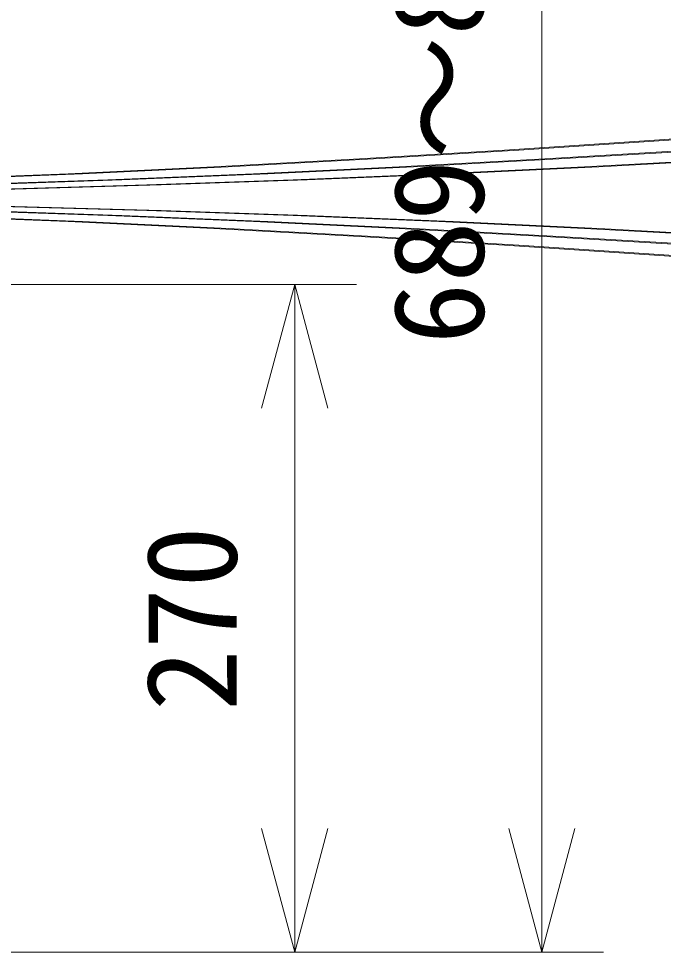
# Model space of a CAD drawing. Units: millimetres, scale not verified. Extents: x -957 to 894, y -893 to 950.
# Drawn here: x -15.63 to -2.6, y 12.74 to 31.8 of the extents above; entities that cross this region are included whole.
import ezdxf
from ezdxf.enums import TextEntityAlignment as Align

# ---------------------------------------------------------------- set-up
doc = ezdxf.new("R2010")
doc.units = ezdxf.units.MM
doc.header["$LTSCALE"] = 0.125
for name, color, linetype, lineweight in [('0-0_0', 7, 'Continuous', 20), ('0-4_SUNPO', 3, 'Continuous', 18), ('0-5_GAIKEI', 8, 'Continuous', 18)]:
    doc.layers.add(name, color=color, linetype=linetype, lineweight=lineweight)
doc.styles.add('ＭＳ ゴシック', font='')
doc.styles.get('ＭＳ ゴシック').set_extended_font_data('MS Gothic')

# ---------------------------------------------------------------- blocks, each defined once
blk = doc.blocks.new('_Open30')
at = {"layer": '0-0_0'}
blk.add_line((0, 0), (-1, 0), dxfattribs=at)
blk.add_lwpolyline([(-1, 0.26795), (0, 0), (-1, -0.26795)], dxfattribs=at)
blk = doc.blocks.new('D1')
at = {"layer": '0-4_SUNPO'}
for p, q in [((47.7376, 213.9235), (55.6883, 213.9235)), ((54.4383, 202.9235), (54.4383, 211.4235)), ((47.8607, 200.4235), (55.6883, 200.4235))]:
    blk.add_line(p, q, dxfattribs=at)
at = {"layer": '0-4_SUNPO', "xscale": 2.5, "yscale": 2.5}
for p, rotation in [((54.4383, 213.9235), 90), ((54.4383, 200.4235), 270)]:
    blk.add_blockref('_Open30', p, dxfattribs=dict(at, rotation=rotation))
at = {"layer": '0-4_SUNPO', "color": 7, "style": 'ＭＳ ゴシック'}
blk.add_text('270', height=1.833, rotation=90, dxfattribs=at).set_placement((53.8133, 205.2985), align=Align.BOTTOM_LEFT)
blk = doc.blocks.new('D3')
at = {"layer": '0-4_SUNPO'}
for p, q in [((59.4383, 232.5068), (59.4383, 202.9235)), ((47.8944, 200.4235), (60.6883, 200.4235))]:
    blk.add_line(p, q, dxfattribs=at)
at = {"layer": '0-4_SUNPO', "xscale": 2.5, "yscale": 2.5, "rotation": 270}
blk.add_blockref('_Open30', (59.4383, 200.4235), dxfattribs=at)
at = {"layer": '0-4_SUNPO', "color": 7, "style": 'ＭＳ ゴシック'}
blk.add_text('689～811', height=1.833, rotation=90, dxfattribs=at).set_placement((58.8133, 212.7152), align=Align.BOTTOM_LEFT)

msp = doc.modelspace()

# ---------------------------------------------------------------- linework, layer by layer
at = {"layer": '0-5_GAIKEI', "color": 1}
for centre, radius in [((-35.396, 488.9417), 460.7315), ((-35.1085, 488.9417), 460.7315), ((-31.646, 488.9417), 460.7315), ((-31.3585, 488.9417), 460.7315), ((-27.896, 488.9417), 460.7315), ((-27.6085, 488.9417), 460.7315), ((425.5042, 28.3289), 460.7315), ((429.2542, 28.3289), 460.7315), ((433.0042, 28.3289), 460.7315), ((6.5534, 28.0691), 41.7807), ((10.3034, 28.0691), 41.7807), ((14.0534, 28.0691), 41.7807), ((-35.396, -432.5714), 460.7316), ((-35.1085, -432.5714), 460.7315), ((-31.646, -432.5714), 460.7316), ((-31.3585, -432.5714), 460.7315), ((-27.896, -432.5714), 460.7316), ((-27.6085, -432.5714), 460.7315)]:
    msp.add_circle(centre, radius, dxfattribs=at)

# ---------------------------------------------------------------- block references
at = {"layer": '0-4_SUNPO'}
for name in ['D3', 'D1']:
    msp.add_blockref(name, (-64.4907, -187.4967), dxfattribs=at)

doc.saveas('drawing.dxf')
